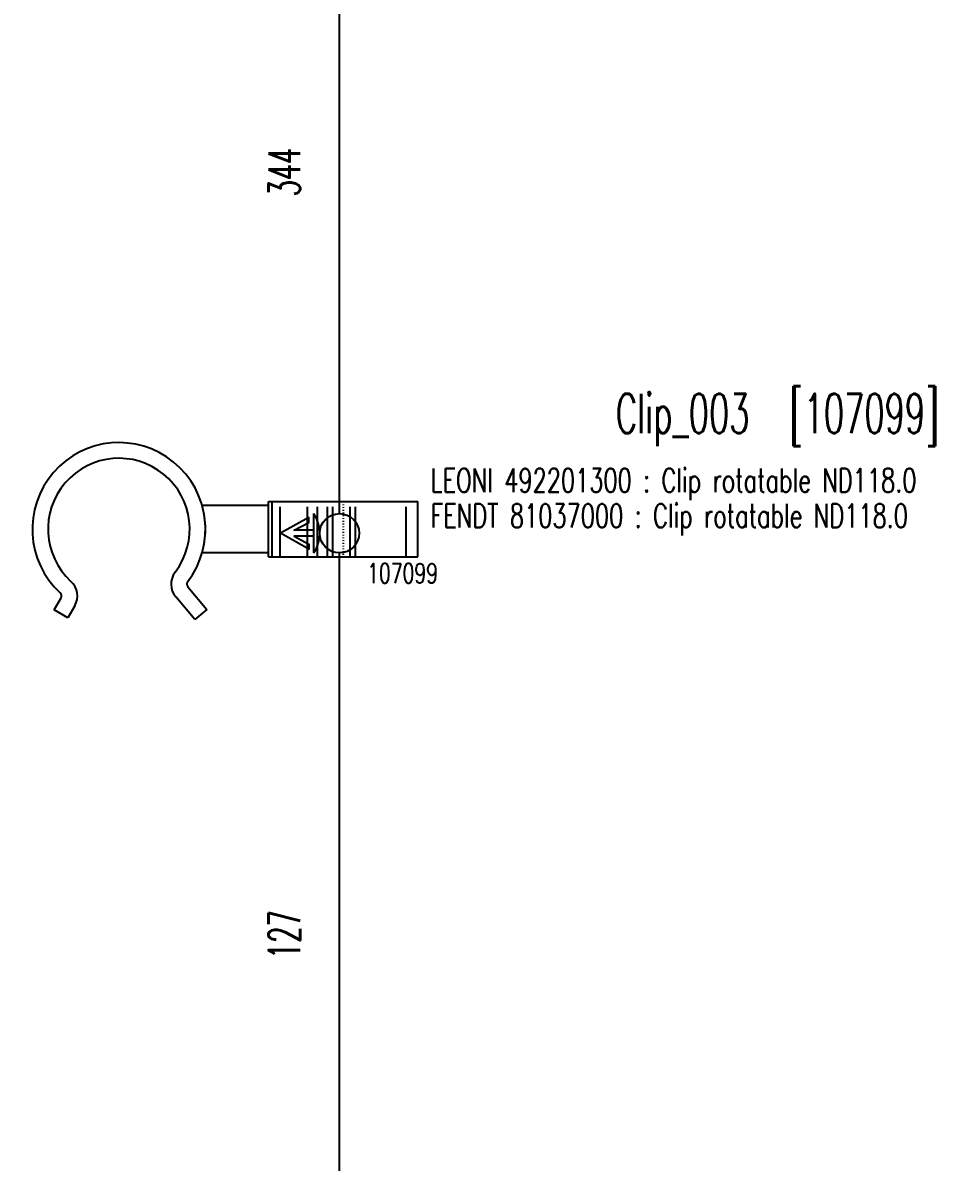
# Model space of a CAD drawing. Header units: millimetres. Extents: x -1 to 4489, y 0 to 1364.
# Drawn here: x 1415.1 to 1531, y 912 to 1056.7 of the extents above; entities that cross this region are included whole.
import ezdxf

# ---------------------------------------------------------------- set-up
doc = ezdxf.new("R2010")
doc.units = ezdxf.units.MM
doc.linetypes.add('DOT', pattern=[0.25, 0, -0.25])
doc.linetypes.add('HIDDEN', pattern=[9.524999999999999, 6.35, -3.175])
doc.layers.add('A_ACHSEN', color=7, linetype='Continuous')
doc.layers.add('DEFAULT_2', color=8, linetype='HIDDEN')
doc.styles.add('HS-BUNDLE-DIMENSION', font='ROMANS.SHX', dxfattribs={"width": 0.6, "height": 4})
doc.styles.add('HS-COMP-DESCRIPTION', font='ROMANS.SHX', dxfattribs={"width": 0.6, "height": 5})
doc.styles.add('HS-NODE', font='ROMANS.SHX', dxfattribs={"width": 0.7, "height": 2.5})
doc.styles.add('HS-PART-NO', font='ROMANS.SHX', dxfattribs={"width": 0.7, "height": 3})
doc.linetypes.add('NW_11_FHW_OPEN', pattern='A,0.0001,["=",Standard,S=0.4,R=0,X=0,Y=-0.2],-0.0001,["[]",Standard,S=0.3,R=0,X=-0.05,Y=-0.15],-0.2', length=0.2002)

# ---------------------------------------------------------------- blocks, each defined once
blk = doc.blocks.new('A$C3B52033C')
at = {"color": 7, "linetype": 'Continuous'}
for p, q in [((14.49987809795664, 48.99996592311015), (7.499878097956639, 48.99996592311015)), ((7.499878097956639, 29.99996592311015), (7.499878097956639, 48.99995863321044)), ((14.49987809795664, 29.99996592311015), (14.49987809795664, 48.99995863321044)), ((14.49987809795664, 30.48608773441026), (7.499878097956639, 30.48608773441026)), ((14.49987809795664, 29.99996592311015), (7.499878097956639, 29.99996592311015)), ((18.31313042615682, 19.74732783301044), (21.20496952535666, 22.17386895461038)), ((21.20496952535666, 22.17386895461038), (22.49054474475668, 20.64178006841018)), ((22.49054474475668, 20.64178006841018), (19.59870564555683, 18.21523894681047)), ((20.7209891455567, 5.387479842910238), (22.25820834715694, 4.499965923110153)), ((22.25820834715694, 4.499965923110153), (21.25820834715694, 2.767915115510391)), ((21.25820834715694, 2.767915115510391), (19.7209891455567, 3.655429035310249))]:
    blk.add_line(p, q, dxfattribs=at)
for centre, radius, start, end in [((10.99987809795664, 10.99996592311015), 11, 52.55585779860082, 317.4441422014002), ((10.99987809795664, 10.99996592311015), 9, 52.55585779860082, 317.4441422014002), ((17.99173662125679, 20.1303500546104), 0.5, 232.5558577986008, 310.0000000000024), ((17.99173662125679, 20.1303500546104), 2.5, 232.5558577986008, 310.0000000000024), ((19.4709891455567, 3.222416333410251), 2.5, 60.00000000000279, 137.4441422014002), ((19.4709891455567, 3.222416333410251), 0.5, 60.00000000000279, 137.4441422014002)]:
    blk.add_arc(centre, radius, start, end, dxfattribs=at)
at = {"layer": 'A_ACHSEN', "color": 7, "linetype": 'Continuous'}
for p, q in [((7.999878097956639, 29.99996592311015), (7.999878097956639, 21.58297116731035)), ((13.99987809795664, 29.99996592311015), (13.99987809795664, 21.58297116731035))]:
    blk.add_line(p, q, dxfattribs=at)
at = {"layer": 'A_ACHSEN', "color": 8, "linetype": 'HIDDEN'}
blk.add_arc((10.99987809795664, 10.99996592311015), 11, 74.1733798681031, 105.8266201318969, dxfattribs=at)
at = {"layer": 'DEFAULT_2', "color": 8, "linetype": 'HIDDEN'}
for p, q in [((14.49987809795664, 47.49996592311015), (7.499878097956639, 47.49996592311015)), ((14.49987809795664, 41.07763824381038), (7.499878097956639, 41.07763824381038)), ((14.49987809795664, 40.3935979571105), (7.499878097956639, 40.3935979571105)), ((14.49987809795664, 38.20298006061023), (7.499878097956639, 38.20298006061023)), ((14.49987809795664, 37.51893977401062), (7.499878097956639, 37.51893977401062)), ((14.49987809795664, 36.25077456151041), (7.499878097956639, 36.25077456151041)), ((14.49987809795664, 34.95551424571033), (7.499878097956639, 34.95551424571033)), ((14.49987809795664, 31.49996592311015), (7.499878097956639, 31.49996592311015))]:
    blk.add_line(p, q, dxfattribs=at)
at = {"layer": 'DEFAULT_2', "color": 8, "linetype": 'DOT'}
blk.add_line((7.499878097956639, 39.49996592311015), (14.49987809795664, 39.49996592311015), dxfattribs=at)

msp = doc.modelspace()

# ---------------------------------------------------------------- linework, layer by layer
at = {"color": 7, "linetype": 'NW_11_FHW_OPEN', "ltscale": 8}
for points in [[(1455.336959, 994.362622), (1455.336959, 1096.35921)], [(1455.336959, 904.254062), (1455.336959, 989.362622)]]:
    msp.add_lwpolyline(points, dxfattribs=at)
at = {"color": 5, "linetype": 'Continuous'}
for points in [[(1452.086958995513, 989.3626220058334), (1452.086959004487, 994.3626220058334)], [(1452.086959000673, 992.2376220058335), (1449.586959000673, 992.2376220103208), (1451.461959002468, 993.2376220069552), (1451.46195900359, 993.8626220069552), (1447.836959, 991.8626220134618)], [(1452.086958999327, 991.4876220058334), (1449.586958999327, 991.4876220103206), (1451.461958997532, 990.4876220069552), (1451.46195899641, 989.8626220069552), (1447.836959, 991.8626220134618)]]:
    msp.add_lwpolyline(points, dxfattribs=at)
at = {"color": 7, "linetype": 'Continuous'}
msp.add_circle((1455.336959, 991.862622), 2.5, dxfattribs=at)
at = {"color": 5, "linetype": 'Continuous'}
msp.add_arc((1448.295292333333, 991.8626220126391), 4.541666666666803, 326.6015114291724, 33.39848836514583, dxfattribs=at)

# ---------------------------------------------------------------- block references
at = {"rotation": 270}
msp.add_blockref('A$C3B52033C', (1416.31211095634, 1003.384664960937), dxfattribs=at)

# ---------------------------------------------------------------- texts
at = {"color": 1, "linetype": 'Continuous', "ltscale": 8, "style": 'HS-BUNDLE-DIMENSION', "width": 0.6}
for s, p in [('344', (1450.336959, 1034.6612572)), ('127', (1450.336959, 937.7974859999999))]:
    msp.add_text(s, height=4, rotation=90, dxfattribs=at).set_placement(p)
at = {"color": 5, "linetype": 'Continuous'}
for s, height, style, width, p in [(' [107099]', 5, 'HS-COMP-DESCRIPTION', 0.6, (1510.467045034445, 1004.588283611801)), ('107099', 2.5, 'HS-NODE', 0.7, (1458.856634765762, 985.5376207010177))]:
    msp.add_text(s, height=height, dxfattribs=dict(at, style=style, width=width)).set_placement(p)
at = {"color": 42, "linetype": 'Continuous', "style": 'HS-COMP-DESCRIPTION', "width": 0.6}
msp.add_text('Clip_003', height=5, dxfattribs=at).set_placement((1490.467045034445, 1004.588283611801))
at = {"color": 200, "linetype": 'Continuous', "style": 'HS-PART-NO', "width": 0.7}
for s, p in [('LEONI 492201300 : Clip rotatable ND118.0', (1466.919496311855, 997.0882836118011)), ('FENDT 81037000 : Clip rotatable ND118.0', (1466.919496311855, 992.5882836118011))]:
    msp.add_text(s, height=3, dxfattribs=at).set_placement(p)

doc.saveas('drawing.dxf')
